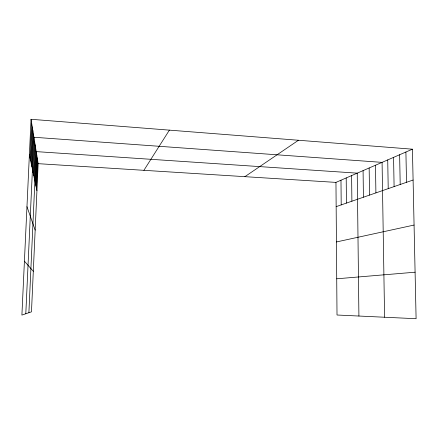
<?xml version="1.0" encoding="UTF-8"?>
<svg xmlns="http://www.w3.org/2000/svg" width="438" height="438" viewBox="0 0 438 438"><rect width="100%" height="100%" fill="white"/><g stroke="black" fill="none" stroke-linecap="round" stroke-linejoin="round"><path stroke-width="0.66" d="M30.687 160.97L32.27 126.927M31.295 163.872L32.839 130.513M31.881 166.659L33.392 133.951M25.798 313.767L33.923 137.258L382.078 162.367L384.586 317.238M33.102 172.446L34.536 141.096M33.721 175.414L35.128 144.764M34.317 178.25L35.686 148.263M28.892 312.721L36.223 151.614L357.238 173.152L358.914 316.039M35.434 183.555L36.737 154.822M35.954 186.041L37.23 157.894M36.458 188.422L37.701 160.839M31.043 119.289L38.155 163.67L31.476 311.845L21.9 315.086L31.043 119.289L412.426 149.188L416.1 318.711L337.014 315.015L335.957 182.394L412.426 149.188M30.052 157.937L31.667 123.188M143.905 170.316L169.391 130.135M244.875 176.667L298.464 140.253M336.149 206.654L413.094 180.029M336.428 241.957L414.069 225.055M336.723 278.798L415.093 272.201M38.155 163.67L335.957 182.394M24.419 261.179L33.304 271.297M26.964 206.681L35.16 230.12M29.384 154.773L36.934 190.711M405.906 152.019L406.53 182.301M399.626 154.745L400.201 184.491M393.565 157.379L394.101 186.604M387.723 159.914L388.216 188.641M375.486 165.23L375.903 192.901M369.157 167.978L369.535 195.102M363.08 170.617L363.42 197.215M351.615 175.594L351.889 201.206M346.201 177.943L346.447 203.09M340.983 180.21L341.202 204.902"/></g></svg>
